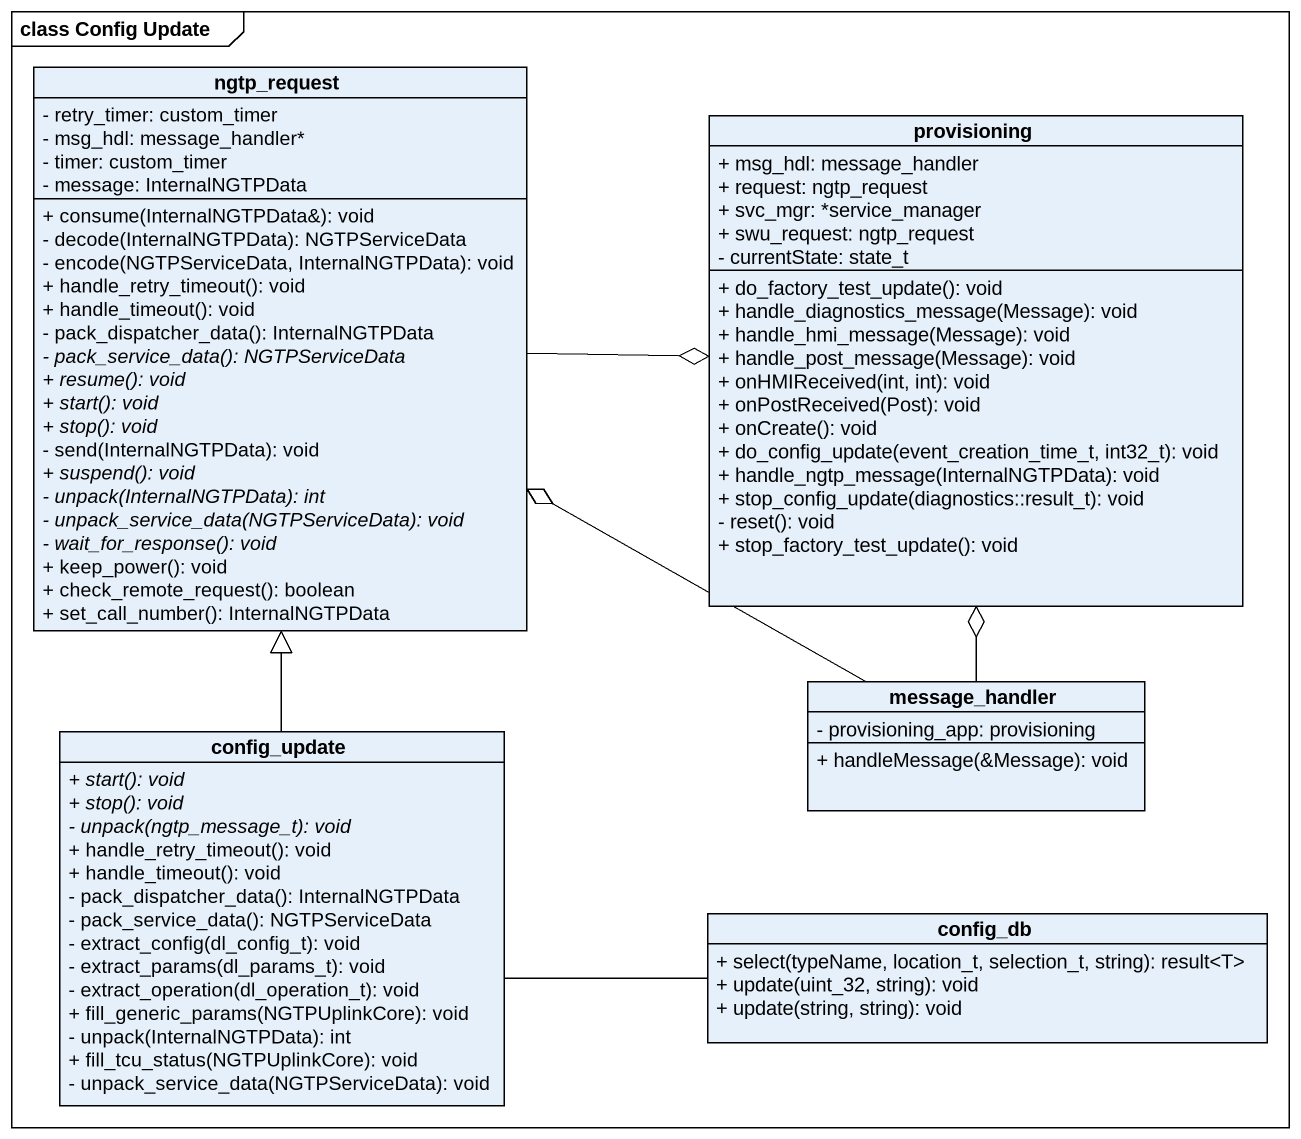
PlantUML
@startuml
mainframe class Config Update
hide circle
hide empty members
skinparam classAttributeIconSize 0
class ngtp_request {
  - retry_timer: custom_timer
  - msg_hdl: message_handler*
  - timer: custom_timer
  - message: InternalNGTPData
  + consume(InternalNGTPData&): void
  - decode(InternalNGTPData): NGTPServiceData
  - encode(NGTPServiceData, InternalNGTPData): void
  + handle_retry_timeout(): void
  + handle_timeout(): void
  - pack_dispatcher_data(): InternalNGTPData
  {abstract} - pack_service_data(): NGTPServiceData
  {abstract} + resume(): void
  {abstract} + start(): void
  {abstract} + stop(): void
  - send(InternalNGTPData): void
  {abstract} + suspend(): void
  {abstract} - unpack(InternalNGTPData): int
  {abstract} - unpack_service_data(NGTPServiceData): void
  {abstract} - wait_for_response(): void
  + keep_power(): void
  + check_remote_request(): boolean
  + set_call_number(): InternalNGTPData
}
class provisioning {
  + msg_hdl: message_handler
  + request: ngtp_request
  + svc_mgr: *service_manager
  + swu_request: ngtp_request
  - currentState: state_t
  + do_factory_test_update(): void
  + handle_diagnostics_message(Message): void
  + handle_hmi_message(Message): void
  + handle_post_message(Message): void
  + onHMIReceived(int, int): void
  + onPostReceived(Post): void
  + onCreate(): void
  + do_config_update(event_creation_time_t, int32_t): void
  + handle_ngtp_message(InternalNGTPData): void
  + stop_config_update(diagnostics::result_t): void
  - reset(): void
  + stop_factory_test_update(): void
}
class message_handler {
  - provisioning_app: provisioning
  + handleMessage(&Message): void
}
class config_update {
  {abstract} + start(): void
  {abstract} + stop(): void
  {abstract} - unpack(ngtp_message_t): void
  + handle_retry_timeout(): void
  + handle_timeout(): void
  - pack_dispatcher_data(): InternalNGTPData
  - pack_service_data(): NGTPServiceData
  - extract_config(dl_config_t): void
  - extract_params(dl_params_t): void
  - extract_operation(dl_operation_t): void
  + fill_generic_params(NGTPUplinkCore): void
  - unpack(InternalNGTPData): int
  + fill_tcu_status(NGTPUplinkCore): void
  - unpack_service_data(NGTPServiceData): void
}
class config_db {
  + select(typeName, location_t, selection_t, string): result<T>
  + update(uint_32, string): void
  + update(string, string): void
}
ngtp_request -right-o provisioning
message_handler -left-o ngtp_request
message_handler -up-o provisioning
config_update -up-|> ngtp_request
config_db -left- config_update
@enduml
